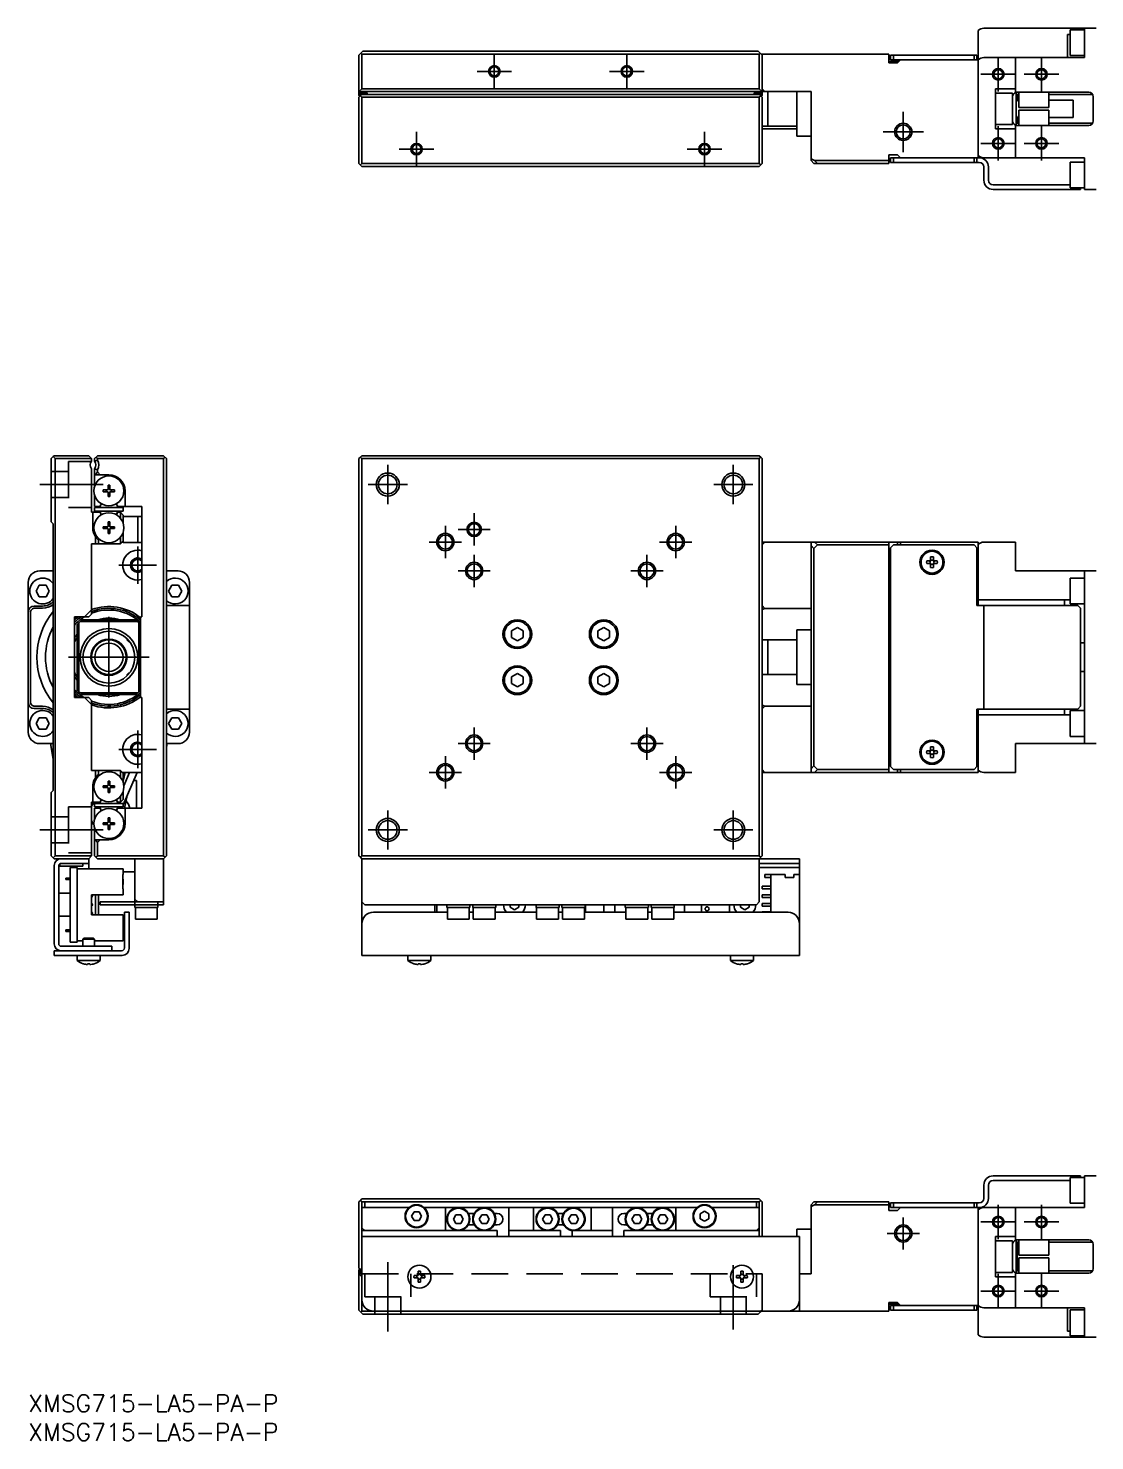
# Model space of a CAD drawing. Extents: x 0 to 602, y -8 to 237.
# Drawn here: x 0 to 185.2, y -8 to 237.4 of the extents above; entities that cross this region are included whole.
import ezdxf

# ---------------------------------------------------------------- set-up
doc = ezdxf.new("R2010")
doc.units = 0
doc.header["$LTSCALE"] = 0.5
doc.linetypes.add('CENTER', pattern=[50.8, 31.75, -6.35, 6.35, -6.35])
doc.linetypes.add('DASHED', pattern=[19.05, 12.7, -6.35])
for name, color, linetype in [('MSM_CENTER', 1, 'CENTER'), ('MSM_CONTINUOUS', 7, 'CONTINUOUS'), ('MSM_DASHED', 4, 'DASHED'), ('MSM_NARROW', 5, 'CONTINUOUS'), ('MSM_PART_NUMBER', 7, 'CONTINUOUS')]:
    doc.layers.add(name, color=color, linetype=linetype)
doc.styles.get("Standard").update_dxf_attribs({"font": 'txt.shx', "height": 1, "bigfont": 'bigfont.shx'})

# ---------------------------------------------------------------- blocks, each defined once
blk = doc.blocks.new('*U2')
at = {"layer": 'MSM_PART_NUMBER'}
blk.add_text('XMSG715-LA5-PA-P', height=3, dxfattribs=at).set_placement((0, -3))
blk = doc.blocks.new('*U3')
at = {"layer": 'MSM_PART_NUMBER'}
blk.add_text('XMSG715-LA5-PA-P', height=3, dxfattribs=at).set_placement((0, -8))

msp = doc.modelspace()

# ---------------------------------------------------------------- linework, layer by layer
at = {"layer": 'MSM_CENTER'}
for p, q in [((80.92, 226.86), (80.92, 232.86)), ((103.92, 226.86), (103.92, 232.86)), ((168.42, 226.36), (168.42, 232.36)), ((175.92, 226.36), (175.92, 232.36)), ((77.92, 229.86), (83.92, 229.86)), ((100.92, 229.86), (106.92, 229.86)), ((165.42, 229.36), (171.42, 229.36)), ((172.92, 229.36), (178.92, 229.36)), ((151.92, 222.86), (151.92, 215.86)), ((67.42, 213.36), (67.42, 219.36)), ((117.42, 213.36), (117.42, 219.36)), ((148.42, 219.36), (155.42, 219.36)), ((168.42, 214.36), (168.42, 220.36)), ((175.92, 214.36), (175.92, 220.36)), ((64.42, 216.36), (70.42, 216.36)), ((114.42, 216.36), (120.42, 216.36)), ((165.42, 217.36), (171.42, 217.36)), ((172.92, 217.36), (178.92, 217.36)), ((62.42, 154.7), (62.42, 161.5)), ((122.42, 154.7), (122.42, 161.5)), ((13, 158.1), (2, 158.1)), ((59.02, 158.1), (65.82, 158.1)), ((119.02, 158.1), (125.82, 158.1)), ((77.42, 147.5), (77.42, 153.1)), ((72.42, 145.3), (72.42, 150.9)), ((74.62, 150.3), (80.22, 150.3)), ((112.42, 145.3), (112.42, 150.9)), ((19, 140.85), (19, 147.35)), ((69.62, 148.1), (75.22, 148.1)), ((109.62, 148.1), (115.22, 148.1)), ((77.42, 140.3), (77.42, 145.9)), ((107.42, 140.3), (107.42, 145.9)), ((15.75, 144.1), (22.25, 144.1)), ((74.62, 143.1), (80.22, 143.1)), ((104.62, 143.1), (110.22, 143.1)), ((14, 121.1), (14, 135.1)), ((7, 128.1), (21, 128.1)), ((19, 108.85), (19, 115.35)), ((77.42, 110.3), (77.42, 115.9)), ((107.42, 110.3), (107.42, 115.9)), ((74.62, 113.1), (80.22, 113.1)), ((104.62, 113.1), (110.22, 113.1)), ((15.75, 112.1), (22.25, 112.1)), ((72.42, 105.3), (72.42, 110.9)), ((112.42, 105.3), (112.42, 110.9)), ((69.62, 108.1), (75.22, 108.1)), ((109.62, 108.1), (115.22, 108.1)), ((62.42, 94.7), (62.42, 101.5)), ((122.42, 94.7), (122.42, 101.5)), ((13, 98.1), (2, 98.1)), ((59.02, 98.1), (65.82, 98.1)), ((119.02, 98.1), (125.82, 98.1)), ((168.42, 27), (168.42, 33)), ((175.92, 27), (175.92, 33)), ((151.92, 25.2), (151.92, 30.8)), ((165.42, 30), (171.42, 30)), ((172.92, 30), (178.92, 30)), ((149.12, 28), (154.72, 28)), ((62.42, 23), (62.42, 11)), ((122.42, 22.5), (122.42, 11.3)), ((168.42, 15), (168.42, 21)), ((175.92, 15), (175.92, 21)), ((165.42, 18), (171.42, 18)), ((172.92, 18), (178.92, 18))]:
    msp.add_line(p, q, dxfattribs=at)
at = {"layer": 'MSM_CONTINUOUS'}
for p, q in [((164.92, 231.88), (164.92, 236.98)), ((165.92, 237.36), (185.42, 237.36)), ((180.42, 236.3), (180.92, 236.3)), ((180.42, 232.26), (180.42, 236.3)), ((180.92, 237.11), (180.92, 232.61)), ((183.42, 237.11), (180.92, 237.11)), ((183.42, 237.36), (183.42, 232.26)), ((58.12, 233.36), (57.77, 233.01)), ((58.12, 233.36), (126.72, 233.36)), ((127.07, 233.01), (126.72, 233.36)), ((57.77, 233.01), (57.42, 232.66)), ((57.42, 232.66), (57.42, 225.66)), ((57.92, 232.86), (57.77, 233.01)), ((57.92, 232.86), (57.92, 226.86)), ((126.92, 232.86), (57.92, 232.86)), ((127.07, 233.01), (126.92, 232.86)), ((126.92, 226.86), (126.92, 232.86)), ((127.42, 232.66), (127.07, 233.01)), ((127.22, 232.86), (149.42, 232.86)), ((127.42, 225.66), (127.42, 232.86)), ((149.42, 232.86), (149.42, 231.36)), ((151.17, 231.61), (149.42, 231.61)), ((149.42, 231.36), (150.92, 231.36)), ((149.72, 231.86), (149.72, 232.66)), ((149.72, 232.66), (164.72, 232.66)), ((164.92, 231.86), (149.72, 231.86)), ((150.22, 232.66), (150.22, 231.86)), ((151.42, 231.86), (150.92, 231.36)), ((164.22, 231.86), (164.22, 232.66)), ((164.72, 232.66), (164.72, 231.86)), ((164.92, 214.86), (164.92, 231.86)), ((165.92, 232.26), (183.42, 232.26)), ((171.42, 232.26), (171.42, 226.23)), ((180.92, 232.61), (183.42, 232.61)), ((57.42, 226.36), (57.92, 226.86)), ((135.92, 226.36), (57.42, 226.36)), ((57.42, 226.16), (58.82, 226.16)), ((57.92, 225.86), (57.42, 225.36)), ((58.52, 225.96), (57.82, 225.96)), ((57.92, 226.86), (126.92, 226.86)), ((57.92, 225.86), (126.92, 225.86)), ((58.82, 226.16), (58.82, 225.86)), ((126.02, 226.16), (126.02, 225.86)), ((127.42, 226.16), (126.02, 226.16)), ((127.02, 225.96), (126.32, 225.96)), ((126.92, 226.86), (127.42, 226.36)), ((127.42, 225.36), (126.92, 225.86)), ((127.92, 226.36), (127.42, 226.86)), ((128.42, 220.36), (128.42, 226.36)), ((133.42, 218.61), (133.42, 226.36)), ((135.92, 214.36), (135.92, 226.36)), ((167.92, 226.86), (171.42, 226.86)), ((167.92, 219.86), (167.92, 226.86)), ((170.92, 226.11), (167.92, 226.11)), ((170.92, 220.61), (170.92, 226.11)), ((171.42, 226.23), (171.51, 226.23)), ((171.44, 226.2), (171.51, 226.23)), ((171.52, 220.48), (171.52, 226.23)), ((171.72, 225.86), (171.52, 225.66)), ((171.72, 226.26), (184.12, 226.26)), ((171.72, 225.86), (171.72, 224.86)), ((172.02, 225.86), (171.72, 225.86)), ((172.02, 226.26), (172.02, 223.61)), ((177.22, 223.61), (177.22, 226.26)), ((184.82, 225.86), (177.22, 225.86)), ((57.52, 225.56), (57.42, 225.66)), ((57.42, 213.86), (57.42, 225.36)), ((57.52, 225.46), (57.52, 225.66)), ((57.92, 225.36), (57.67, 225.61)), ((126.92, 225.36), (57.92, 225.36)), ((57.92, 225.36), (57.92, 213.86)), ((127.17, 225.61), (126.92, 225.36)), ((126.92, 213.86), (126.92, 225.36)), ((127.42, 225.66), (127.32, 225.56)), ((127.32, 225.66), (127.32, 225.46)), ((127.42, 225.36), (127.42, 213.86)), ((171.52, 224.49), (171.72, 224.86)), ((171.72, 224.86), (172.02, 224.86)), ((172.02, 223.61), (177.22, 223.61)), ((177.22, 224.86), (181.42, 224.86)), ((181.42, 221.86), (181.42, 224.86)), ((184.92, 225.46), (184.92, 221.26)), ((171.72, 221.86), (171.52, 222.22)), ((171.52, 221.06), (171.72, 220.86)), ((171.72, 221.86), (171.72, 220.86)), ((171.72, 221.86), (172.02, 221.86)), ((171.72, 220.86), (172.02, 220.86)), ((172.02, 223.11), (172.02, 220.46)), ((177.22, 223.11), (172.02, 223.11)), ((177.22, 220.46), (177.22, 223.11)), ((177.22, 221.86), (181.42, 221.86)), ((177.22, 220.86), (184.82, 220.86)), ((127.42, 220.36), (133.42, 220.36)), ((127.42, 219.86), (133.42, 219.86)), ((133.42, 218.61), (135.92, 218.61)), ((167.92, 220.61), (170.92, 220.61)), ((171.42, 219.86), (167.92, 219.86)), ((171.42, 220.49), (171.42, 214.86)), ((171.42, 220.49), (171.51, 220.49)), ((171.51, 220.49), (171.43, 220.51)), ((184.12, 220.46), (171.72, 220.46)), ((57.42, 213.86), (57.92, 213.36)), ((57.67, 213.61), (57.92, 213.86)), ((57.92, 213.86), (126.92, 213.86)), ((126.92, 213.86), (127.17, 213.61)), ((126.92, 213.36), (127.42, 213.86)), ((135.92, 214.66), (136.54, 214.36)), ((136.42, 213.86), (135.92, 214.36)), ((149.42, 213.86), (136.42, 213.86)), ((136.54, 214.36), (149.42, 214.36)), ((136.54, 214.36), (137.04, 213.86)), ((150.92, 215.36), (149.42, 215.36)), ((149.42, 215.36), (149.42, 213.86)), ((149.72, 214.06), (149.72, 214.86)), ((149.72, 214.86), (151.42, 214.86)), ((165.12, 214.06), (149.72, 214.06)), ((150.22, 214.86), (150.22, 214.06)), ((150.92, 215.36), (151.42, 214.86)), ((165.12, 214.86), (151.42, 214.86)), ((164.22, 214.06), (164.22, 214.86)), ((164.72, 214.86), (164.72, 214.06)), ((183.42, 214.86), (165.92, 214.86)), ((180.92, 214.11), (180.92, 209.61)), ((183.42, 214.11), (180.92, 214.11)), ((183.42, 209.36), (183.42, 214.86)), ((126.92, 213.36), (57.92, 213.36)), ((165.92, 213.26), (165.92, 210.96)), ((166.72, 213.26), (166.72, 210.96)), ((167.52, 210.16), (180.92, 210.16)), ((182.72, 209.36), (167.52, 209.36)), ((180.92, 209.61), (183.42, 209.61)), ((182.22, 209.36), (182.22, 209.61)), ((182.72, 209.61), (182.72, 209.36)), ((185.42, 209.36), (183.42, 209.36)), ((4, 162.6), (4.35, 162.95)), ((4, 151.6), (4, 162.6)), ((4.5, 163.1), (4.35, 162.95)), ((4.35, 162.95), (4.7, 162.6)), ((4.5, 163.1), (10.5, 163.1)), ((4.7, 162.6), (4.7, 93.6)), ((11, 162.6), (4.7, 162.6)), ((11, 162.6), (10.5, 163.1)), ((11, 162.6), (11, 162.16)), ((11.5, 162.6), (12, 163.1)), ((11.5, 162.16), (11.5, 162.6)), ((12, 162.33), (11.5, 162.16)), ((11.75, 162.85), (12, 162.6)), ((12, 163.1), (23.5, 163.1)), ((12, 162.6), (12, 162.33)), ((23.5, 162.6), (12, 162.6)), ((24, 162.6), (23.5, 163.1)), ((23.5, 162.6), (23.75, 162.85)), ((23.5, 93.6), (23.5, 162.6)), ((24, 162.6), (24, 93.6)), ((57.42, 162.6), (57.67, 162.85)), ((57.42, 93.6), (57.42, 162.6)), ((57.67, 162.85), (57.92, 163.1)), ((57.67, 162.85), (57.92, 162.6)), ((57.92, 163.1), (126.92, 163.1)), ((57.92, 162.6), (57.92, 93.6)), ((126.92, 162.6), (57.92, 162.6)), ((126.92, 163.1), (127.17, 162.85)), ((126.92, 162.6), (127.17, 162.85)), ((126.92, 93.6), (126.92, 162.6)), ((127.17, 162.85), (127.42, 162.6)), ((127.42, 162.6), (127.42, 93.6)), ((11, 160.84), (11, 153.3)), ((12, 160.67), (11.5, 160.84)), ((11.5, 160.84), (11.5, 157.72)), ((14, 159.8), (11.5, 159.8)), ((12, 160.3), (11.65, 159.8)), ((12, 160.67), (12, 160.3)), ((12.5, 159.8), (12, 160.3)), ((13, 157.15), (13.8, 157.15)), ((13, 157.15), (13, 156.86)), ((13.53, 156.86), (13.53, 157.15)), ((13.86, 158), (14.15, 158)), ((13.86, 157.21), (13.86, 158)), ((14.15, 157.47), (13.86, 157.47)), ((14.15, 157.21), (14.15, 158)), ((14.21, 157.15), (15, 157.15)), ((14.47, 156.86), (14.47, 157.15)), ((15, 157.15), (15, 156.86)), ((11.5, 156.29), (11.5, 154.3)), ((13, 156.86), (13.8, 156.86)), ((13.86, 156), (13.86, 156.8)), ((13.86, 156.53), (14.15, 156.53)), ((13.86, 156), (14.15, 156)), ((14.15, 156), (14.15, 156.8)), ((14.21, 156.86), (15, 156.86)), ((16.8, 157), (16.8, 154.3)), ((12.45, 153.3), (11, 153.3)), ((11.2, 150.6), (11.2, 153.3)), ((11.5, 154.3), (12.45, 154.3)), ((16.5, 154.1), (11.5, 154.1)), ((11.5, 153.5), (11.5, 154.1)), ((16.5, 153.5), (11.5, 153.5)), ((12.45, 154.3), (12.6, 154.56)), ((12.45, 153.3), (12.58, 153.08)), ((15.4, 154.56), (15.55, 154.3)), ((15.55, 153.3), (15.42, 153.08)), ((15.55, 154.3), (19.7, 154.3)), ((15.55, 153.3), (16, 153.3)), ((16, 152.26), (16, 153.3)), ((16.5, 152.8), (16, 153.3)), ((16.5, 153.5), (16.5, 154.1)), ((16.5, 152.8), (16.5, 151.32)), ((19.7, 152.55), (16.5, 152.55)), ((19, 148.05), (19, 152.55)), ((19.7, 154.3), (19.7, 135.1)), ((4.35, 151.25), (4, 151.6)), ((4.35, 104.95), (4.35, 151.25)), ((13, 150.75), (13.8, 150.75)), ((13, 150.75), (13, 150.46)), ((13, 150.46), (13.8, 150.46)), ((13.53, 150.46), (13.53, 150.75)), ((13.86, 151.6), (14.15, 151.6)), ((13.86, 150.81), (13.86, 151.6)), ((14.15, 151.07), (13.86, 151.07)), ((13.86, 149.6), (13.86, 150.4)), ((13.86, 150.13), (14.15, 150.13)), ((14.15, 150.81), (14.15, 151.6)), ((14.15, 149.6), (14.15, 150.4)), ((14.21, 150.75), (15, 150.75)), ((14.21, 150.46), (15, 150.46)), ((14.47, 150.46), (14.47, 150.75)), ((15, 150.75), (15, 150.46)), ((16.5, 149.89), (16.5, 148.05)), ((16, 147.8), (11, 147.8)), ((11, 147.8), (11, 135.6)), ((11.7, 147.8), (11.7, 149)), ((12.2, 148.46), (12.2, 147.8)), ((13.86, 149.6), (14.15, 149.6)), ((16, 147.8), (16, 148.94)), ((16, 147.8), (16.5, 148.3)), ((16.5, 148.1), (16.3, 148.1)), ((16.5, 148.05), (19.7, 148.05)), ((127.42, 147.6), (127.92, 148.1)), ((164.92, 148.1), (127.42, 148.1)), ((135.92, 108.1), (135.92, 148.1)), ((136.42, 146.99), (135.92, 147.49)), ((137.04, 147.6), (136.42, 146.99)), ((136.54, 148.1), (137.04, 147.6)), ((149.42, 147.6), (137.04, 147.6)), ((149.42, 148.1), (149.42, 108.1)), ((150.22, 147.6), (149.72, 147.1)), ((164.22, 147.6), (150.22, 147.6)), ((150.92, 147.6), (150.92, 148.1)), ((151.42, 148.1), (151.42, 147.6)), ((164.72, 147.1), (164.22, 147.6)), ((164.92, 137.1), (164.92, 148.1)), ((165.92, 148.1), (171.42, 148.1)), ((171.42, 143.1), (171.42, 148.1)), ((136.42, 146.99), (136.42, 109.21)), ((149.72, 147.1), (149.72, 109.1)), ((156.68, 144.84), (156, 144.84)), ((156.68, 145.52), (156.68, 144.84)), ((157.16, 144.84), (157.16, 145.52)), ((157.84, 144.84), (157.16, 144.84)), ((164.72, 137.1), (164.72, 147.1)), ((2, 143.1), (4.35, 143.1)), ((26, 143.1), (24, 143.1)), ((156, 144.36), (156.68, 144.36)), ((156.68, 144.36), (156.68, 143.68)), ((157.16, 143.68), (157.16, 144.36)), ((157.16, 144.36), (157.84, 144.36)), ((185.42, 143.1), (171.42, 143.1)), ((183.42, 113.1), (183.42, 143.1)), ((0, 141.1), (0, 115.1)), ((1.35, 139.6), (1.92, 140.6)), ((1.92, 140.6), (3.08, 140.6)), ((3.08, 140.6), (3.65, 139.6)), ((24.35, 139.6), (24.92, 140.6)), ((24.92, 140.6), (26.08, 140.6)), ((26.08, 140.6), (26.65, 139.6)), ((28, 141.1), (28, 137.1)), ((180.92, 141.85), (180.92, 137.35)), ((183.42, 141.85), (180.92, 141.85)), ((1.92, 138.6), (1.35, 139.6)), ((3.08, 138.6), (1.92, 138.6)), ((3.65, 139.6), (3.08, 138.6)), ((24.92, 138.6), (24.35, 139.6)), ((26.08, 138.6), (24.92, 138.6)), ((26.65, 139.6), (26.08, 138.6)), ((149.72, 138.1), (149.42, 138.1)), ((180.92, 138.1), (164.72, 138.1)), ((179.92, 137.1), (179.92, 138.1)), ((0.38, 120.33), (0.38, 135.87)), ((1, 137), (2.5, 137)), ((1.13, 136.62), (2.5, 136.62)), ((10.5, 135.1), (8, 135.1)), ((8, 135.1), (8, 121.1)), ((9.79, 135.1), (11, 136.31)), ((11, 135.6), (10.5, 135.1)), ((19.5, 135.1), (19.5, 121.1)), ((19.7, 135.1), (19.5, 135.1)), ((28, 137.1), (24, 137.1)), ((28, 137.1), (28, 119.1)), ((127.92, 136.59), (127.42, 137.09)), ((127.42, 136.41), (127.92, 136.59)), ((135.92, 136.59), (127.92, 136.59)), ((149.42, 136.35), (149.72, 136.35)), ((164.72, 137.1), (182.22, 137.1)), ((165.92, 119.1), (165.92, 137.1)), ((180.92, 137.35), (183.42, 137.35)), ((182.72, 136.6), (182.22, 137.1)), ((182.72, 136.6), (182.72, 119.6)), ((8.5, 133.8), (8.8, 134.1)), ((8.5, 122.4), (8.5, 133.8)), ((9, 134.3), (8.8, 134.1)), ((8.8, 134.1), (8.8, 122.1)), ((9, 134.3), (9.3, 134.6)), ((19, 134.3), (9, 134.3)), ((9.3, 134.6), (18.7, 134.6)), ((18.7, 134.6), (19, 134.3)), ((19.2, 134.1), (19, 134.3)), ((19.2, 122.1), (19.2, 134.1)), ((19.2, 134.1), (19.5, 133.8)), ((83.92, 132.68), (84.92, 133.26)), ((83.92, 131.52), (83.92, 132.68)), ((84.92, 133.26), (85.92, 132.68)), ((85.92, 132.68), (85.92, 131.52)), ((98.92, 132.68), (99.92, 133.26)), ((98.92, 131.52), (98.92, 132.68)), ((99.92, 133.26), (100.92, 132.68)), ((100.92, 132.68), (100.92, 131.52)), ((133.42, 123.35), (133.42, 132.85)), ((135.92, 132.85), (133.42, 132.85)), ((149.62, 133.1), (149.42, 132.9)), ((149.62, 133.1), (149.62, 123.1)), ((149.72, 133.1), (149.62, 133.1)), ((17.2, 131.08), (17.2, 131.27)), ((17.2, 131.08), (17.43, 130.85)), ((17.43, 131.02), (17.43, 130.85)), ((17.43, 130.85), (17.56, 130.85)), ((17.56, 130.85), (17.56, 130.85)), ((84.92, 130.95), (83.92, 131.52)), ((85.92, 131.52), (84.92, 130.95)), ((99.92, 130.95), (98.92, 131.52)), ((100.92, 131.52), (99.92, 130.95)), ((133.42, 131.1), (127.42, 131.1)), ((128.42, 125.1), (128.42, 131.1)), ((183.42, 130.6), (182.72, 130.6)), ((11.04, 127.04), (11.04, 127.04)), ((12.56, 125.3), (12.63, 125.3)), ((12.69, 125.24), (12.63, 125.3)), ((15.38, 125.3), (15.31, 125.24)), ((15.38, 125.3), (15.44, 125.3)), ((16.97, 127.04), (16.97, 127.04)), ((17.43, 125.35), (17.2, 125.13)), ((17.43, 125.35), (17.43, 125.18)), ((17.56, 125.35), (17.43, 125.35)), ((17.56, 125.35), (17.56, 125.35)), ((83.92, 124.68), (84.92, 125.26)), ((84.92, 125.26), (85.92, 124.68)), ((98.92, 124.68), (99.92, 125.26)), ((99.92, 125.26), (100.92, 124.68)), ((182.72, 125.6), (183.42, 125.6)), ((17.2, 124.94), (17.2, 125.13)), ((83.92, 123.52), (83.92, 124.68)), ((84.92, 122.95), (83.92, 123.52)), ((85.92, 123.52), (84.92, 122.95)), ((85.92, 124.68), (85.92, 123.52)), ((98.92, 123.52), (98.92, 124.68)), ((99.92, 122.95), (98.92, 123.52)), ((100.92, 123.52), (99.92, 122.95)), ((100.92, 124.68), (100.92, 123.52)), ((127.42, 125.1), (133.42, 125.1)), ((133.42, 123.35), (135.92, 123.35)), ((149.42, 123.3), (149.62, 123.1)), ((149.62, 123.1), (149.72, 123.1)), ((10.5, 121.1), (8, 121.1)), ((8.8, 122.1), (8.5, 122.4)), ((8.8, 122.1), (9, 121.9)), ((9, 121.9), (19, 121.9)), ((9.3, 121.6), (9, 121.9)), ((18.7, 121.6), (9.3, 121.6)), ((11, 119.89), (9.79, 121.1)), ((10.5, 121.1), (11, 120.6)), ((11, 120.6), (11, 108.4)), ((19.2, 122.1), (18.7, 121.6)), ((19.5, 122.4), (19.2, 122.1)), ((19.7, 121.1), (19.5, 121.1)), ((19.7, 121.1), (19.7, 101.9)), ((2.5, 119.2), (1, 119.2)), ((2.5, 119.58), (1.13, 119.58)), ((24, 119.1), (28, 119.1)), ((28, 119.1), (28, 115.1)), ((127.92, 119.62), (127.42, 119.8)), ((127.42, 119.12), (127.92, 119.62)), ((127.92, 119.62), (135.92, 119.62)), ((149.72, 119.85), (149.42, 119.85)), ((149.42, 118.1), (149.72, 118.1)), ((164.72, 109.1), (164.72, 119.1)), ((164.72, 119.1), (182.22, 119.1)), ((164.72, 118.1), (180.92, 118.1)), ((164.92, 108.1), (164.92, 119.1)), ((179.92, 118.1), (179.92, 119.1)), ((180.92, 118.85), (180.92, 114.35)), ((183.42, 118.85), (180.92, 118.85)), ((182.22, 119.1), (182.72, 119.6)), ((1.35, 116.6), (1.92, 117.6)), ((1.92, 115.6), (1.35, 116.6)), ((1.92, 117.6), (3.08, 117.6)), ((3.08, 115.6), (1.92, 115.6)), ((3.08, 117.6), (3.65, 116.6)), ((3.65, 116.6), (3.08, 115.6)), ((24.35, 116.6), (24.92, 117.6)), ((24.92, 115.6), (24.35, 116.6)), ((24.92, 117.6), (26.08, 117.6)), ((26.08, 115.6), (24.92, 115.6)), ((26.08, 117.6), (26.65, 116.6)), ((26.65, 116.6), (26.08, 115.6)), ((4.35, 113.1), (2, 113.1)), ((4.35, 110.41), (3.88, 113.1)), ((24.12, 113.1), (24, 112.4)), ((24, 113.1), (26, 113.1)), ((171.42, 113.1), (185.42, 113.1)), ((171.42, 113.1), (171.42, 108.1)), ((180.92, 114.35), (183.42, 114.35)), ((156.68, 111.84), (156, 111.84)), ((156, 111.36), (156.68, 111.36)), ((156.68, 112.52), (156.68, 111.84)), ((156.68, 111.36), (156.68, 110.68)), ((157.16, 111.84), (157.16, 112.52)), ((157.84, 111.84), (157.16, 111.84)), ((157.16, 111.36), (157.84, 111.36)), ((157.16, 110.68), (157.16, 111.36)), ((16, 108.4), (11, 108.4)), ((11.7, 107.2), (11.7, 108.4)), ((12.2, 108.4), (12.2, 107.75)), ((16, 107.26), (16, 108.4)), ((16.5, 107.9), (16, 108.4)), ((19.7, 108.1), (16.3, 108.1)), ((16.83, 108.1), (16.5, 106.58)), ((16.5, 102.47), (18.89, 108.1)), ((17.59, 108.1), (16.59, 105.76)), ((127.92, 108.1), (127.42, 108.6)), ((127.42, 108.1), (164.92, 108.1)), ((135.92, 108.71), (136.42, 109.21)), ((136.42, 109.21), (137.04, 108.6)), ((137.04, 108.6), (136.54, 108.1)), ((137.04, 108.6), (149.42, 108.6)), ((149.72, 109.1), (150.22, 108.6)), ((150.22, 108.6), (164.22, 108.6)), ((150.92, 108.1), (150.92, 108.6)), ((151.42, 108.6), (151.42, 108.1)), ((164.22, 108.6), (164.72, 109.1)), ((171.42, 108.1), (165.92, 108.1)), ((11.2, 105.6), (11.2, 102.9)), ((13, 105.75), (13.8, 105.75)), ((13, 105.75), (13, 105.46)), ((13.53, 105.46), (13.53, 105.75)), ((13.86, 106.6), (14.15, 106.6)), ((13.86, 105.81), (13.86, 106.6)), ((14.15, 106.07), (13.86, 106.07)), ((14.15, 105.81), (14.15, 106.6)), ((14.21, 105.75), (15, 105.75)), ((14.47, 105.46), (14.47, 105.75)), ((15, 105.75), (15, 105.46)), ((16.5, 107.9), (16.5, 106.32)), ((18.3, 106.7), (18.81, 106.7)), ((18.81, 101.9), (18.81, 106.7)), ((4, 104.6), (4.35, 104.95)), ((4, 93.6), (4, 104.6)), ((12.45, 102.9), (12.58, 103.12)), ((13, 105.46), (13.8, 105.46)), ((13.86, 104.6), (13.86, 105.4)), ((13.86, 105.13), (14.15, 105.13)), ((13.86, 104.6), (14.15, 104.6)), ((14.15, 104.6), (14.15, 105.4)), ((14.21, 105.46), (15, 105.46)), ((15.55, 102.9), (15.42, 103.12)), ((16, 102.9), (16, 103.94)), ((16, 102.9), (16.5, 103.4)), ((16.5, 104.89), (16.5, 103.4)), ((16.71, 101.9), (17.18, 104.08)), ((11, 102.9), (11, 93.6)), ((12.45, 102.9), (11, 102.9)), ((11.32, 102.9), (11.5, 102.47)), ((16.5, 102.7), (11.5, 102.7)), ((11.5, 102.1), (11.5, 102.7)), ((16.5, 102.1), (11.5, 102.1)), ((12.45, 101.9), (11.5, 101.9)), ((11.5, 101.9), (11.5, 99.92)), ((11.66, 102.1), (11.74, 101.9)), ((12.45, 101.9), (12.6, 101.64)), ((15.4, 101.64), (15.55, 101.9)), ((16, 102.9), (15.55, 102.9)), ((19.7, 101.9), (15.55, 101.9)), ((16.26, 101.9), (16.34, 102.1)), ((16.5, 102.1), (16.5, 102.7)), ((16.8, 101.9), (16.8, 99.2)), ((11.5, 93.6), (11.5, 98.49)), ((13, 99.35), (13.8, 99.35)), ((13, 99.35), (13, 99.06)), ((13, 99.06), (13.8, 99.06)), ((13.53, 99.06), (13.53, 99.35)), ((13.86, 100.2), (14.15, 100.2)), ((13.86, 99.41), (13.86, 100.2)), ((14.15, 99.67), (13.86, 99.67)), ((13.86, 98.2), (13.86, 99)), ((13.86, 98.73), (14.15, 98.73)), ((13.86, 98.2), (14.15, 98.2)), ((14.15, 99.41), (14.15, 100.2)), ((14.15, 98.2), (14.15, 99)), ((14.21, 99.35), (15, 99.35)), ((14.21, 99.06), (15, 99.06)), ((14.47, 99.06), (14.47, 99.35)), ((15, 99.35), (15, 99.06)), ((11.5, 96.4), (14, 96.4)), ((11.65, 96.4), (12, 95.9)), ((12, 95.9), (12.5, 96.4)), ((12, 95.9), (12, 93.6)), ((4.35, 93.25), (4, 93.6)), ((4.7, 93.6), (4.35, 93.25)), ((4.35, 93.25), (4.5, 93.1)), ((4.7, 93.6), (11, 93.6)), ((10.5, 93.1), (11, 93.6)), ((12, 93.1), (11.5, 93.6)), ((12, 93.6), (11.75, 93.35)), ((12, 93.6), (23.5, 93.6)), ((23.75, 93.35), (23.5, 93.6)), ((23.5, 93.1), (23.75, 93.35)), ((24, 93.6), (23.75, 93.35)), ((57.67, 93.35), (57.42, 93.6)), ((57.92, 93.6), (57.67, 93.35)), ((57.92, 93.1), (57.67, 93.35)), ((57.92, 93.6), (126.92, 93.6)), ((127.17, 93.35), (126.92, 93.6)), ((127.17, 93.35), (126.92, 93.1)), ((127.42, 93.6), (127.17, 93.35)), ((10.5, 93.1), (4.5, 93.1)), ((4.5, 91.9), (4.5, 78.3)), ((5.3, 91.9), (5.3, 78.3)), ((5.5, 92.25), (5.5, 91.8)), ((9.5, 91.8), (5.5, 91.8)), ((5.7, 92.3), (10.5, 92.3)), ((7.3, 91.6), (8.5, 91.6)), ((7.3, 78.6), (7.3, 91.6)), ((8.5, 78.6), (8.5, 91.6)), ((16.5, 91.35), (8.5, 91.35)), ((9.5, 91.8), (9.5, 92.3)), ((10.5, 93.1), (10.5, 92.3)), ((10.53, 91.35), (10.53, 93.13)), ((23.5, 93.1), (12, 93.1)), ((16.5, 90.35), (16.5, 91.35)), ((18.5, 90.85), (16.5, 90.85)), ((18.5, 93.1), (18.5, 84.6)), ((23.5, 93.1), (23.5, 85.1)), ((133.92, 93.1), (57.92, 93.1)), ((57.92, 76.3), (57.92, 93.1)), ((126.92, 85.6), (126.92, 93.1)), ((126.92, 92.3), (133.92, 92.3)), ((126.92, 91.6), (133.92, 91.6)), ((133.92, 93.1), (133.92, 76.3)), ((6.5, 89.73), (6.5, 89.48)), ((7.3, 89.73), (6.5, 89.73)), ((7.3, 89.48), (6.5, 89.48)), ((16.5, 90.35), (16.4, 90.35)), ((16.4, 87.85), (16.4, 90.35)), ((16.4, 89.55), (16.5, 89.55)), ((16.4, 89.18), (16.5, 89.18)), ((16.4, 89.03), (16.5, 89.03)), ((16.4, 88.65), (16.5, 88.65)), ((16.5, 88.65), (16.5, 89.55)), ((127.42, 87.85), (127.42, 88.35)), ((128.92, 88.35), (127.42, 88.35)), ((127.92, 89.85), (127.92, 90.35)), ((127.92, 90.35), (131.42, 90.35)), ((127.92, 89.85), (128.92, 89.85)), ((128.92, 90.35), (128.92, 83.8)), ((131.42, 90.35), (131.42, 89.85)), ((132.92, 89.85), (131.42, 89.85)), ((132.92, 90.35), (133.92, 90.35)), ((132.92, 90.35), (132.92, 89.85)), ((7.3, 87.1), (5.3, 87.1)), ((11, 83.35), (11, 86.85)), ((11, 86.85), (16.5, 86.85)), ((11.7, 86.85), (11.7, 83.35)), ((12.2, 86.85), (12.2, 83.35)), ((16.5, 87.85), (16.4, 87.85)), ((16.5, 86.85), (16.5, 87.85)), ((19, 85.6), (18.5, 86.1)), ((127.42, 87.85), (128.92, 87.85)), ((127.42, 86.35), (127.42, 86.85)), ((128.92, 86.85), (127.42, 86.85)), ((127.42, 86.35), (128.92, 86.35)), ((12.5, 85.1), (12.5, 85.6)), ((23.5, 85.6), (12.5, 85.6)), ((12.5, 85.1), (18.5, 85.1)), ((16.7, 77.6), (16.7, 83.8)), ((16.7, 83.8), (17.5, 83.8)), ((17.5, 83.8), (17.5, 77.5)), ((22.5, 85.1), (18.5, 85.1)), ((22.5, 84.6), (18.5, 84.6)), ((18.6, 84.6), (18.6, 82.6)), ((22.4, 82.6), (22.4, 84.6)), ((22.5, 84.6), (22.5, 85.6)), ((23.5, 85.1), (22.5, 85.1)), ((57.92, 85.6), (58.42, 85.1)), ((126.42, 85.1), (58.42, 85.1)), ((59.92, 83.8), (72.77, 83.8)), ((70.62, 83.8), (70.62, 85.1)), ((70.92, 83.8), (70.92, 85.1)), ((72.67, 85.1), (72.67, 84.6)), ((76.67, 84.6), (72.67, 84.6)), ((72.77, 84.6), (72.77, 82.6)), ((76.57, 82.6), (76.57, 84.6)), ((76.57, 83.8), (77.27, 83.8)), ((76.67, 84.6), (76.67, 85.1)), ((77.17, 85.1), (77.17, 84.6)), ((81.17, 84.6), (77.17, 84.6)), ((77.27, 84.6), (77.27, 82.6)), ((81.07, 82.6), (81.07, 84.6)), ((81.07, 83.8), (88.27, 83.8)), ((81.17, 84.6), (81.17, 85.1)), ((83.67, 84.67), (83.67, 85.1)), ((84.42, 84.24), (83.67, 84.67)), ((85.17, 84.67), (84.42, 84.24)), ((85.17, 85.1), (85.17, 84.67)), ((88.17, 85.1), (88.17, 84.6)), ((92.17, 84.6), (88.17, 84.6)), ((88.27, 84.6), (88.27, 82.6)), ((92.07, 82.6), (92.07, 84.6)), ((92.07, 83.8), (92.77, 83.8)), ((92.17, 84.6), (92.17, 85.1)), ((92.67, 85.1), (92.67, 84.6)), ((96.67, 84.6), (92.67, 84.6)), ((92.77, 84.6), (92.77, 82.6)), ((96.57, 82.6), (96.57, 84.6)), ((96.57, 83.8), (103.77, 83.8)), ((96.67, 84.6), (96.67, 85.1)), ((96.76, 85.1), (96.76, 83.8)), ((99.96, 83.8), (99.96, 85.1)), ((101.84, 85.1), (101.84, 83.8)), ((103.67, 85.1), (103.67, 84.6)), ((107.67, 84.6), (103.67, 84.6)), ((103.77, 84.6), (103.77, 82.6)), ((107.57, 82.6), (107.57, 84.6)), ((107.57, 83.8), (108.27, 83.8)), ((107.67, 84.6), (107.67, 85.1)), ((108.17, 85.1), (108.17, 84.6)), ((112.17, 84.6), (108.17, 84.6)), ((108.27, 84.6), (108.27, 82.6)), ((112.07, 82.6), (112.07, 84.6)), ((112.07, 83.8), (131.92, 83.8)), ((112.17, 84.6), (112.17, 85.1)), ((113.92, 83.8), (113.92, 85.1)), ((116.87, 83.8), (116.87, 85.1)), ((121.77, 85.1), (121.77, 83.8)), ((123.67, 84.67), (123.67, 85.1)), ((124.42, 84.24), (123.67, 84.67)), ((125.17, 84.67), (124.42, 84.24)), ((125.17, 85.1), (125.17, 84.67)), ((126.42, 85.1), (126.92, 85.6)), ((127.42, 84.85), (127.42, 85.35)), ((128.92, 85.35), (127.42, 85.35)), ((127.42, 84.85), (128.92, 84.85)), ((127.42, 83.8), (127.42, 83.85)), ((128.92, 83.85), (127.42, 83.85)), ((5.3, 83.1), (7.3, 83.1)), ((16.5, 83.35), (11, 83.35)), ((16.5, 78.85), (16.5, 83.35)), ((18.6, 82.6), (22.4, 82.6)), ((72.77, 82.6), (76.57, 82.6)), ((77.27, 82.6), (81.07, 82.6)), ((88.27, 82.6), (92.07, 82.6)), ((92.77, 82.6), (96.57, 82.6)), ((103.77, 82.6), (107.57, 82.6)), ((108.27, 82.6), (112.07, 82.6)), ((6.5, 80.73), (6.5, 80.48)), ((7.3, 80.73), (6.5, 80.73)), ((7.3, 80.48), (6.5, 80.48)), ((7.3, 78.6), (8.5, 78.6)), ((8.5, 78.85), (9.5, 78.85)), ((9.7, 79.3), (9.5, 79.1)), ((11.5, 79.1), (9.5, 79.1)), ((9.5, 79.1), (9.5, 77.9)), ((9.7, 79.3), (11.3, 79.3)), ((11.5, 79.1), (11.3, 79.3)), ((11.5, 77.9), (11.5, 79.1)), ((11.5, 78.85), (16.5, 78.85)), ((4.5, 76.3), (4.5, 77.1)), ((4.5, 77.1), (16.2, 77.1)), ((16.3, 76.3), (4.5, 76.3)), ((5.7, 77.9), (14.5, 77.9)), ((8.5, 76.3), (8.5, 75.4)), ((12.5, 75.4), (12.5, 76.3)), ((14.5, 77.9), (14.5, 77.1)), ((133.92, 76.3), (57.92, 76.3)), ((65.92, 76.3), (65.92, 75.4)), ((69.92, 75.4), (69.92, 76.3)), ((121.92, 76.3), (121.92, 75.4)), ((125.92, 75.4), (125.92, 76.3)), ((8.5, 75.4), (12.5, 75.4)), ((9.55, 74.85), (9.57, 74.85)), ((10.3, 74.85), (10.7, 74.85)), ((10.3, 74.71), (10.3, 74.85)), ((10.7, 74.85), (10.7, 74.71)), ((11.43, 74.85), (11.45, 74.85)), ((65.92, 75.4), (69.92, 75.4)), ((66.97, 74.85), (66.99, 74.85)), ((67.72, 74.85), (68.12, 74.85)), ((67.72, 74.71), (67.72, 74.85)), ((68.12, 74.85), (68.12, 74.71)), ((68.85, 74.85), (68.87, 74.85)), ((121.92, 75.4), (125.92, 75.4)), ((122.97, 74.85), (122.99, 74.85)), ((123.72, 74.85), (124.12, 74.85)), ((123.72, 74.71), (123.72, 74.85)), ((124.12, 74.85), (124.12, 74.71)), ((124.85, 74.85), (124.87, 74.85)), ((167.52, 38), (182.72, 38)), ((167.52, 37.2), (180.92, 37.2)), ((180.92, 37.75), (180.92, 33.25)), ((183.42, 37.75), (180.92, 37.75)), ((182.22, 37.75), (182.22, 38)), ((182.72, 38), (182.72, 37.75)), ((183.42, 38), (185.42, 38)), ((183.42, 32.5), (183.42, 38)), ((165.92, 34.1), (165.92, 36.4)), ((166.72, 36.4), (166.72, 34.1)), ((57.67, 33.75), (57.42, 33.5)), ((57.42, 22), (57.42, 33.5)), ((57.92, 34), (57.67, 33.75)), ((57.92, 33.5), (57.67, 33.75)), ((57.92, 34), (126.92, 34)), ((57.92, 33.5), (126.92, 33.5)), ((57.92, 14.5), (57.92, 33.5)), ((66.1, 32.5), (57.92, 32.5)), ((58.42, 33.5), (58.42, 32.5)), ((116.1, 32.5), (68.75, 32.5)), ((72.42, 32.5), (72.42, 28.5)), ((83.42, 27.5), (83.42, 32.5)), ((87.72, 28.5), (87.72, 32.5)), ((97.72, 32.5), (97.72, 28.5)), ((101.42, 27.5), (101.42, 32.5)), ((112.42, 32.5), (112.42, 28.5)), ((126.92, 32.5), (118.75, 32.5)), ((126.42, 32.5), (126.42, 33.5)), ((127.17, 33.75), (126.92, 34)), ((127.17, 33.75), (126.92, 33.5)), ((126.92, 27.5), (126.92, 33.5)), ((127.42, 33.5), (127.17, 33.75)), ((127.42, 33.5), (127.42, 27.5)), ((135.92, 33), (136.42, 33.5)), ((135.92, 33), (135.92, 21)), ((136.54, 33), (135.92, 32.69)), ((136.42, 33.5), (149.42, 33.5)), ((137.04, 33.5), (136.54, 33)), ((149.42, 33), (136.54, 33)), ((149.42, 33.5), (149.42, 32)), ((149.42, 32), (150.92, 32)), ((149.72, 32.5), (149.72, 33.3)), ((149.72, 33.3), (165.12, 33.3)), ((165.12, 32.5), (149.72, 32.5)), ((150.22, 33.3), (150.22, 32.5)), ((151.42, 32.5), (150.92, 32)), ((164.22, 32.5), (164.22, 33.3)), ((164.72, 33.3), (164.72, 32.5)), ((164.92, 32.5), (164.92, 15.5)), ((165.92, 32.5), (183.42, 32.5)), ((171.42, 26.87), (171.42, 32.5)), ((180.92, 33.25), (183.42, 33.25)), ((66.56, 31), (66.99, 31.75)), ((66.99, 30.25), (66.56, 31)), ((66.99, 31.75), (67.86, 31.75)), ((67.86, 30.25), (66.99, 30.25)), ((67.86, 31.75), (68.29, 31)), ((68.29, 31), (67.86, 30.25)), ((73.81, 30.5), (74.24, 31.25)), ((74.24, 29.75), (73.81, 30.5)), ((74.24, 31.25), (75.11, 31.25)), ((75.11, 29.75), (74.24, 29.75)), ((75.11, 31.25), (75.54, 30.5)), ((75.54, 30.5), (75.11, 29.75)), ((77.44, 31.5), (76.41, 31.5)), ((76.41, 29.5), (77.44, 29.5)), ((78.31, 30.5), (78.74, 31.25)), ((78.74, 29.75), (78.31, 30.5)), ((78.74, 31.25), (79.61, 31.25)), ((79.61, 29.75), (78.74, 29.75)), ((79.61, 31.25), (80.04, 30.5)), ((80.04, 30.5), (79.61, 29.75)), ((81.42, 31.5), (80.91, 31.5)), ((80.91, 29.5), (81.42, 29.5)), ((89.31, 30.5), (89.74, 31.25)), ((89.74, 29.75), (89.31, 30.5)), ((89.74, 31.25), (90.61, 31.25)), ((90.61, 29.75), (89.74, 29.75)), ((90.61, 31.25), (91.04, 30.5)), ((91.04, 30.5), (90.61, 29.75)), ((92.94, 31.5), (91.91, 31.5)), ((91.91, 29.5), (92.94, 29.5)), ((93.81, 30.5), (94.24, 31.25)), ((94.24, 29.75), (93.81, 30.5)), ((94.24, 31.25), (95.11, 31.25)), ((95.11, 29.75), (94.24, 29.75)), ((95.11, 31.25), (95.54, 30.5)), ((95.54, 30.5), (95.11, 29.75)), ((103.94, 31.5), (103.42, 31.5)), ((103.42, 29.5), (103.94, 29.5)), ((104.81, 30.5), (105.24, 31.25)), ((105.24, 29.75), (104.81, 30.5)), ((105.24, 31.25), (106.11, 31.25)), ((106.11, 29.75), (105.24, 29.75)), ((106.11, 31.25), (106.54, 30.5)), ((106.54, 30.5), (106.11, 29.75)), ((108.44, 31.5), (107.41, 31.5)), ((107.41, 29.5), (108.44, 29.5)), ((109.31, 30.5), (109.74, 31.25)), ((109.74, 29.75), (109.31, 30.5)), ((109.74, 31.25), (110.61, 31.25)), ((110.61, 29.75), (109.74, 29.75)), ((110.61, 31.25), (111.04, 30.5)), ((111.04, 30.5), (110.61, 29.75)), ((116.67, 31.43), (117.42, 31.87)), ((116.67, 30.57), (116.67, 31.43)), ((117.42, 30.13), (116.67, 30.57)), ((117.42, 31.87), (118.17, 31.43)), ((118.17, 30.57), (117.42, 30.13)), ((118.17, 31.43), (118.17, 30.57)), ((58.42, 28.5), (57.92, 29)), ((57.92, 28.5), (81.42, 28.5)), ((57.92, 27.5), (133.92, 27.5)), ((81.42, 27.5), (81.42, 28.5)), ((83.42, 28.5), (92.42, 28.5)), ((92.42, 27.5), (92.42, 28.5)), ((101.42, 28.5), (94.42, 28.5)), ((94.42, 28.5), (94.42, 27.5)), ((103.42, 28.5), (103.42, 27.5)), ((126.92, 28.5), (103.42, 28.5)), ((126.92, 29), (126.42, 28.5)), ((133.42, 27.5), (133.42, 28.75)), ((135.92, 28.75), (133.42, 28.75)), ((133.92, 27.5), (133.92, 14.5)), ((167.92, 27.5), (171.42, 27.5)), ((167.92, 20.5), (167.92, 27.5)), ((170.92, 26.75), (167.92, 26.75)), ((170.92, 21.25), (170.92, 26.75)), ((171.42, 26.87), (171.51, 26.87)), ((171.44, 26.85), (171.51, 26.87)), ((171.52, 21.12), (171.52, 26.88)), ((171.72, 26.5), (171.52, 26.3)), ((171.72, 26.9), (184.12, 26.9)), ((171.72, 26.5), (171.72, 21.5)), ((172.02, 26.5), (171.72, 26.5)), ((172.02, 26.9), (172.02, 24.25)), ((177.22, 24.25), (177.22, 26.9)), ((184.82, 26.5), (177.22, 26.5)), ((184.92, 26.1), (184.92, 21.9)), ((172.02, 24.25), (177.22, 24.25)), ((172.02, 23.75), (172.02, 21.1)), ((177.22, 23.75), (172.02, 23.75)), ((177.22, 21.1), (177.22, 23.75)), ((57.42, 22), (57.67, 21.75)), ((57.42, 21.7), (57.52, 21.8)), ((57.42, 14.7), (57.42, 21.7)), ((57.42, 21.2), (57.92, 21.2)), ((57.42, 21), (57.92, 21)), ((57.92, 20.5), (57.42, 21)), ((57.52, 21.7), (57.52, 21.9)), ((57.67, 21.75), (57.92, 22)), ((57.67, 21.75), (57.92, 21.5)), ((57.82, 21.4), (57.92, 21.4)), ((66.99, 20.7), (67.72, 20.7)), ((67.72, 20.3), (66.99, 20.3)), ((67.72, 20.7), (67.72, 21.43)), ((67.72, 19.57), (67.72, 20.3)), ((68.12, 21.43), (68.12, 20.7)), ((68.12, 20.7), (68.85, 20.7)), ((68.12, 20.3), (68.12, 19.57)), ((68.85, 20.3), (68.12, 20.3)), ((122.99, 20.7), (123.72, 20.7)), ((123.72, 20.3), (122.99, 20.3)), ((123.72, 20.7), (123.72, 21.43)), ((123.72, 19.57), (123.72, 20.3)), ((124.12, 21.43), (124.12, 20.7)), ((124.12, 20.7), (124.85, 20.7)), ((124.12, 20.3), (124.12, 19.57)), ((124.85, 20.3), (124.12, 20.3)), ((133.92, 21), (135.92, 21)), ((167.92, 21.25), (170.92, 21.25)), ((171.42, 20.5), (167.92, 20.5)), ((171.42, 21.13), (171.42, 15.1)), ((171.42, 21.13), (171.51, 21.13)), ((171.51, 21.13), (171.43, 21.16)), ((171.52, 21.7), (171.72, 21.5)), ((171.72, 21.5), (172.02, 21.5)), ((184.12, 21.1), (171.72, 21.1)), ((177.22, 21.5), (184.82, 21.5)), ((150.92, 16), (149.42, 16)), ((149.42, 14.5), (149.42, 16)), ((149.42, 15.75), (151.17, 15.75)), ((149.72, 14.7), (149.72, 15.5)), ((149.72, 15.5), (164.92, 15.5)), ((150.22, 15.5), (150.22, 14.7)), ((150.92, 16), (151.42, 15.5)), ((164.22, 14.7), (164.22, 15.5)), ((164.72, 15.5), (164.72, 14.7)), ((164.92, 15.48), (164.92, 10.38)), ((183.42, 15.1), (165.92, 15.1)), ((180.42, 11.05), (180.42, 15.1)), ((180.92, 14.75), (180.92, 10.25)), ((183.42, 14.75), (180.92, 14.75)), ((183.42, 10), (183.42, 15.1)), ((57.42, 14.7), (58.12, 14)), ((57.77, 14.35), (57.92, 14.5)), ((149.42, 14.5), (57.92, 14.5)), ((126.72, 14), (58.12, 14)), ((126.72, 14), (127.07, 14.35)), ((126.92, 14.5), (127.07, 14.35)), ((127.07, 14.35), (127.22, 14.5)), ((164.72, 14.7), (149.72, 14.7)), ((185.42, 10), (165.92, 10)), ((180.92, 11.05), (180.42, 11.05)), ((180.92, 10.25), (183.42, 10.25))]:
    msp.add_line(p, q, dxfattribs=at)
for centre, radius in [((80.92, 229.86), 0.783), ((103.92, 229.86), 0.783), ((168.42, 229.36), 0.783), ((175.92, 229.36), 0.783), ((151.92, 219.36), 1.23), ((67.42, 216.36), 0.783), ((117.42, 216.36), 0.783), ((168.42, 217.36), 0.783), ((175.92, 217.36), 0.783), ((77.42, 150.3), 1.01), ((14, 128.1), 4.5), ((14, 128.1), 3), ((117.87, 84.4), 0.35), ((67.42, 31), 2), ((74.67, 30.5), 2), ((79.17, 30.5), 2), ((90.17, 30.5), 2), ((94.67, 30.5), 2), ((105.67, 30.5), 2), ((110.17, 30.5), 2), ((117.42, 31), 2), ((168.42, 30), 0.783), ((175.92, 30), 0.783), ((168.42, 18), 0.783), ((175.92, 18), 0.783)]:
    msp.add_circle(centre, radius, dxfattribs=at)
at = {"layer": 'MSM_CONTINUOUS', "extrusion": (0, 0, -1)}
for centre, radius in [((-14, 157), 2.6), ((-62.42, 158.1), 1.62), ((-122.42, 158.1), 1.62), ((-14, 150.6), 2.6), ((-72.42, 148.1), 1.23), ((-112.42, 148.1), 1.23), ((-156.92, 144.6), 2.1), ((-156.92, 144.6), 1.9), ((-77.42, 143.1), 1.23), ((-107.42, 143.1), 1.23), ((-14, 128.1), 5), ((-84.92, 132.1), 2.5), ((-84.92, 132.1), 2.25), ((-99.92, 132.1), 2.5), ((-99.92, 132.1), 2.25), ((-14, 128.1), 3.15), ((-84.92, 124.1), 2.5), ((-84.92, 124.1), 2.25), ((-99.92, 124.1), 2.5), ((-99.92, 124.1), 2.25), ((-77.42, 113.1), 1.23), ((-107.42, 113.1), 1.23), ((-156.92, 111.6), 2.1), ((-156.92, 111.6), 1.9), ((-14, 105.6), 2.6), ((-72.42, 108.1), 1.23), ((-112.42, 108.1), 1.23), ((-14, 99.2), 2.6), ((-62.42, 98.1), 1.62), ((-122.42, 98.1), 1.62), ((-67.42, 31), 1.9), ((-74.67, 30.5), 1.9), ((-79.17, 30.5), 1.9), ((-90.17, 30.5), 1.9), ((-94.67, 30.5), 1.9), ((-105.67, 30.5), 1.9), ((-110.17, 30.5), 1.9), ((-117.42, 31), 1.9), ((-151.92, 28), 1.23), ((-67.92, 20.5), 2), ((-123.92, 20.5), 2)]:
    msp.add_circle(centre, radius, dxfattribs=at)
at = {"layer": 'MSM_CONTINUOUS'}
for centre, radius, start, end in [((165.92, 235.86), 1.5, 90, 131.8103), ((165.92, 230.76), 1.5, 90, 131.8103), ((57.82, 225.66), 0.3, 90, 180), ((58.52, 225.66), 0.3, 41.8103, 90), ((126.32, 225.66), 0.3, 90, 138.1897), ((127.02, 225.66), 0.3, 0, 90), ((171.72, 225.46), 0.8, 111.0178, 180.0007), ((171.72, 221.26), 0.8, 179.9994, 248.4559), ((165.92, 216.36), 1.5, 228.1897, 270), ((165.12, 213.26), 1.6, 0, 90), ((167.52, 210.96), 1.6, 180, 270), ((11.75, 161.5), 1, 138.5904, 221.4096), ((10.75, 161.5), 1, 318.5904, 41.4096), ((14, 153.8), 1.59, 143.8028, 169.1069), ((14, 153.8), 1.59, 10.8931, 36.1972), ((14, 153.8), 1.59, 190.8931, 216.1972), ((14.12, 153.92), 1.75, 208.6217, 217.006), ((14, 153.8), 1.59, 323.8028, 349.1069), ((13.89, 153.92), 1.75, 322.994, 331.3783), ((14, 150.6), 2.8, 214.7719, 229.9948), ((19, 144.1), 2.6, 74.3815, 285.6185), ((19, 144.1), 1.01, 45.9346, 314.0654), ((156.92, 144.6), 0.95, 165.3667, 194.6333), ((156.92, 144.6), 0.365, 138.8496, 221.1504), ((156.92, 144.6), 0.95, 75.3667, 104.6333), ((156.92, 144.6), 0.365, 48.8496, 131.1504), ((156.92, 144.6), 0.365, 318.8496, 41.1504), ((156.92, 144.6), 0.95, 345.3667, 14.6333), ((2, 141.1), 2, 90, 180), ((26, 141.1), 2, 0, 90), ((156.92, 144.6), 0.365, 228.8496, 311.1504), ((156.92, 144.6), 0.95, 255.3667, 284.6333), ((2.5, 139.6), 2.6, 270, 315.3603), ((1.11, 135.89), 0.728, 88.589, 181.411), ((14, 128.1), 12.5, 140.5338, 219.4662), ((2.5, 139.6), 2.98, 270, 308.3451), ((14, 128.1), 8.2, 121.3881, 137.0297), ((14, 128.1), 8.2, 47.8764, 111.4601), ((14, 128.1), 11, 151.3151, 208.6849), ((14, 128.1), 6.5, 147.7958, 157.3801), ((14, 128.1), 6.5, 202.6199, 212.2042), ((1.11, 120.31), 0.728, 178.589, 271.411), ((14, 128.1), 8.2, 222.9703, 238.6119), ((14, 128.1), 8.5, 225.0991, 235.4397), ((14, 128.1), 8.2, 248.5399, 312.1236), ((14, 128.1), 8.5, 249.3327, 310.3202), ((2.5, 116.6), 2.98, 51.6549, 90), ((2.5, 116.6), 2.6, 44.6397, 90), ((2, 115.1), 2, 180, 270), ((19, 112.1), 2.6, 74.3815, 285.6185), ((19, 112.1), 1.01, 45.9346, 314.0654), ((26, 115.1), 2, 270, 0), ((156.92, 111.6), 0.95, 165.3667, 194.6333), ((156.92, 111.6), 0.365, 138.8496, 221.1504), ((156.92, 111.6), 0.95, 75.3667, 104.6333), ((156.92, 111.6), 0.365, 48.8496, 131.1504), ((156.92, 111.6), 0.365, 228.8496, 311.1504), ((156.92, 111.6), 0.95, 255.3667, 284.6333), ((156.92, 111.6), 0.365, 318.8496, 41.1504), ((156.92, 111.6), 0.95, 345.3667, 14.6333), ((14, 105.6), 2.8, 130.0052, 180), ((14, 102.4), 1.59, 143.8028, 169.1069), ((14, 102.4), 1.59, 10.8931, 36.1972), ((14.27, 100.95), 3.5, 15.7493, 39.1138), ((14.27, 100.95), 3.5, 146.1416, 158.9895), ((14, 102.4), 1.59, 190.8931, 216.1972), ((14.12, 102.52), 1.75, 210, 217.006), ((14, 102.4), 1.59, 323.8028, 349.1069), ((13.89, 102.52), 1.75, 322.994, 330), ((14.27, 100.95), 3.5, 201.0105, 215.4165), ((5.7, 91.9), 1.2, 90, 180), ((10.9, 86.6), 0.25, 293.5782, 66.4218), ((10.9, 85.1), 0.25, 293.5782, 66.4218), ((10.9, 83.6), 0.25, 293.5782, 66.4218), ((59.92, 81.8), 2, 90, 180), ((131.92, 81.8), 2, 0, 90), ((5.7, 78.3), 1.2, 180, 270), ((16.3, 77.5), 1.2, 270, 0), ((10.5, 77.9), 3.2, 231.3178, 252.73), ((10.5, 77.9), 3.19, 253.0947, 266.4096), ((10.5, 77.9), 3.19, 273.5904, 286.9053), ((10.5, 77.9), 3.2, 287.27, 308.6822), ((67.92, 77.9), 3.2, 231.3178, 252.73), ((67.92, 77.9), 3.19, 253.0947, 266.4096), ((67.92, 77.9), 3.19, 273.5904, 286.9053), ((67.92, 77.9), 3.2, 287.27, 308.6822), ((123.92, 77.9), 3.2, 231.3178, 252.73), ((123.92, 77.9), 3.19, 253.0947, 266.4096), ((123.92, 77.9), 3.19, 273.5904, 286.9053), ((123.92, 77.9), 3.2, 287.27, 308.6822), ((167.52, 36.4), 1.6, 90, 180), ((165.92, 31), 1.5, 90, 131.8103), ((165.12, 34.1), 1.6, 270, 0), ((81.42, 30.5), 1, 270, 90), ((95.72, 30.5), 1, 334.6316, 25.3684), ((103.42, 30.5), 1, 90, 270), ((171.72, 26.1), 0.8, 111.0174, 180.0011), ((57.82, 21.7), 0.3, 180, 270), ((67.92, 20.5), 0.435, 152.6335, 207.3665), ((67.92, 20.5), 0.435, 62.6335, 117.3665), ((67.92, 20.5), 0.435, 242.6335, 297.3665), ((67.92, 20.5), 0.435, 332.6335, 27.3665), ((123.92, 20.5), 0.435, 152.6335, 207.3665), ((123.92, 20.5), 0.435, 62.6335, 117.3665), ((123.92, 20.5), 0.435, 242.6335, 297.3665), ((123.92, 20.5), 0.435, 332.6335, 27.3665), ((171.72, 21.9), 0.8, 179.9993, 248.456), ((59.92, 16.5), 2, 180, 270), ((131.92, 16.5), 2, 270, 0)]:
    msp.add_arc(centre, radius, start, end, dxfattribs=at)
at = {"layer": 'MSM_CONTINUOUS', "extrusion": (0, 0, -1)}
for centre, radius, start, end in [((-171.72, 225.46), 0.8, 74.8734, 90), ((-184.12, 225.46), 0.8, 90, 180), ((-184.12, 221.26), 0.8, 180, 270), ((-171.72, 221.26), 0.8, 270, 285.1266), ((-165.12, 213.26), 0.8, 90, 180), ((-167.52, 210.96), 0.8, 270, 0), ((-10.75, 161.5), 1.5, 146.4427, 213.5573), ((-14, 157), 2.8, 90, 180), ((-13.8, 157.21), 0.06, 180, 270), ((-14.21, 157.21), 0.06, 270, 0), ((-14.12, 153.69), 1.75, 30, 37.006), ((-13.8, 156.8), 0.06, 90, 180), ((-14.21, 156.8), 0.06, 0, 90), ((-13.89, 153.69), 1.75, 142.994, 150), ((-14, 150.6), 2.8, 325.2281, 0), ((-13.8, 150.81), 0.06, 180, 270), ((-13.8, 150.4), 0.06, 90, 180), ((-14.21, 150.81), 0.06, 270, 0), ((-14.21, 150.4), 0.06, 0, 90), ((-165.92, 146.6), 1.5, 48.1897, 90), ((-2.5, 139.6), 2.25, 214.6921, 145.3079), ((-25.5, 139.6), 2.25, 48.1897, 311.8103), ((-14, 128.1), 8.8, 70.0677, 128.6822), ((-1, 136), 1, 0, 90), ((-14, 128.1), 8.5, 45.0991, 55.4397), ((-14, 128.1), 9, 48.1897, 51.0576), ((-14, 128.1), 8.8, 47.0141, 52.6982), ((-14, 128.1), 8.5, 69.3327, 130.3202), ((-14, 128.1), 6.8, 72.9174, 107.0826), ((-14, 128.1), 6.8, 28.0725, 36.0189), ((-14, 128.1), 6.8, 323.9811, 331.9275), ((-14, 128.1), 8.8, 307.3018, 312.9859), ((-14, 128.1), 9, 308.9424, 311.8103), ((-14, 128.1), 8.8, 231.3178, 289.9323), ((-14, 128.1), 6.8, 252.9174, 287.0826), ((-1, 120.2), 1, 270, 0), ((-2.5, 116.6), 2.25, 214.6921, 145.3079), ((-25.5, 116.6), 2.25, 48.1897, 311.8103), ((-165.92, 109.6), 1.5, 270, 311.8103), ((-13.8, 105.81), 0.06, 180, 270), ((-14.21, 105.81), 0.06, 270, 0), ((-14.12, 102.29), 1.75, 28.6217, 37.006), ((-13.8, 105.4), 0.06, 90, 180), ((-14.21, 105.4), 0.06, 0, 90), ((-13.89, 102.29), 1.75, 142.994, 151.3783), ((-13.8, 99.41), 0.06, 180, 270), ((-13.8, 99), 0.06, 90, 180), ((-14, 99.2), 2.8, 180, 270), ((-14.21, 99.41), 0.06, 270, 0), ((-14.21, 99), 0.06, 0, 90), ((-5.7, 91.9), 0.4, 0, 90), ((-84.42, 85.1), 1.9, 316.8264, 360), ((-84.42, 85.1), 1.9, 180, 223.1736), ((-124.42, 85.1), 1.9, 316.8264, 0), ((-124.42, 85.1), 1.9, 180, 223.1736), ((-5.7, 78.3), 0.4, 270, 0), ((-16.2, 77.6), 0.5, 180, 270), ((-167.52, 36.4), 0.8, 0, 90), ((-165.12, 34.1), 0.8, 180, 270), ((-171.72, 26.1), 0.8, 74.8734, 90), ((-184.12, 26.1), 0.8, 90, 180), ((-67.92, 20.5), 0.95, 347.8468, 12.1532), ((-67.92, 20.5), 0.95, 77.8468, 102.1532), ((-67.92, 20.5), 0.95, 167.8468, 192.1532), ((-123.92, 20.5), 0.95, 347.8468, 12.1532), ((-123.92, 20.5), 0.95, 77.8468, 102.1532), ((-123.92, 20.5), 0.95, 167.8468, 192.1532), ((-171.72, 21.9), 0.8, 270, 285.1266), ((-184.12, 21.9), 0.8, 180, 270), ((-67.92, 20.5), 0.95, 257.8468, 282.1532), ((-123.92, 20.5), 0.95, 257.8468, 282.1532), ((-165.92, 16.6), 1.5, 270, 311.8103), ((-165.92, 11.5), 1.5, 270, 311.8103)]:
    msp.add_arc(centre, radius, start, end, dxfattribs=at)
at = {"layer": 'MSM_DASHED'}
for p, q in [((7, 162.1), (7, 154.1)), ((10.95, 162.1), (7, 162.1)), ((7, 160.35), (4, 160.35)), ((4, 155.85), (7, 155.85)), ((7, 154.1), (11, 154.1)), ((7, 102.1), (7, 94.1)), ((11, 102.1), (7, 102.1)), ((7, 100.35), (4, 100.35)), ((4, 95.85), (7, 95.85)), ((7, 94.1), (11, 94.1)), ((57.92, 21), (127.42, 21)), ((58.42, 21), (58.42, 17)), ((66.42, 17), (66.42, 21)), ((118.42, 21), (118.42, 17)), ((126.42, 17), (126.42, 21)), ((127.42, 21), (127.42, 14.7)), ((58.42, 17), (66.42, 17)), ((60.17, 17), (60.17, 14)), ((64.67, 14), (64.67, 17)), ((118.42, 17), (126.42, 17)), ((120.17, 17), (120.17, 14)), ((124.67, 14), (124.67, 17)), ((127.22, 14.5), (127.42, 14.7))]:
    msp.add_line(p, q, dxfattribs=at)
at = {"layer": 'MSM_NARROW'}
for p, q in [((17.56, 130.85), (17.56, 130.85)), ((17.56, 125.35), (17.56, 125.35))]:
    msp.add_line(p, q, dxfattribs=at)
for centre, radius in [((80.92, 229.86), 1), ((103.92, 229.86), 1), ((168.42, 229.36), 1), ((175.92, 229.36), 1), ((151.92, 219.36), 1.5), ((67.42, 216.36), 1), ((117.42, 216.36), 1), ((168.42, 217.36), 1), ((175.92, 217.36), 1), ((62.42, 158.1), 2), ((122.42, 158.1), 2), ((72.42, 148.1), 1.5), ((112.42, 148.1), 1.5), ((77.42, 143.1), 1.5), ((107.42, 143.1), 1.5), ((14, 128.1), 2.46), ((77.42, 113.1), 1.5), ((107.42, 113.1), 1.5), ((72.42, 108.1), 1.5), ((112.42, 108.1), 1.5), ((62.42, 98.1), 2), ((122.42, 98.1), 2), ((151.92, 28), 1.5), ((168.42, 30), 1), ((175.92, 30), 1), ((168.42, 18), 1), ((175.92, 18), 1)]:
    msp.add_circle(centre, radius, dxfattribs=at)
at = {"layer": 'MSM_NARROW', "extrusion": (0, 0, -1)}
msp.add_circle((-77.42, 150.3), 1.25, dxfattribs=at)
at = {"layer": 'MSM_NARROW'}
for centre in [(19, 144.1), (19, 112.1)]:
    msp.add_arc(centre, 1.25, 55.9442, 304.0558, dxfattribs=at)

# ---------------------------------------------------------------- block references
at = {"layer": 'MSM_CONTINUOUS'}
for name in ['*U2', '*U3']:
    msp.add_blockref(name, (0, 0), dxfattribs=at)

doc.saveas('drawing.dxf')
